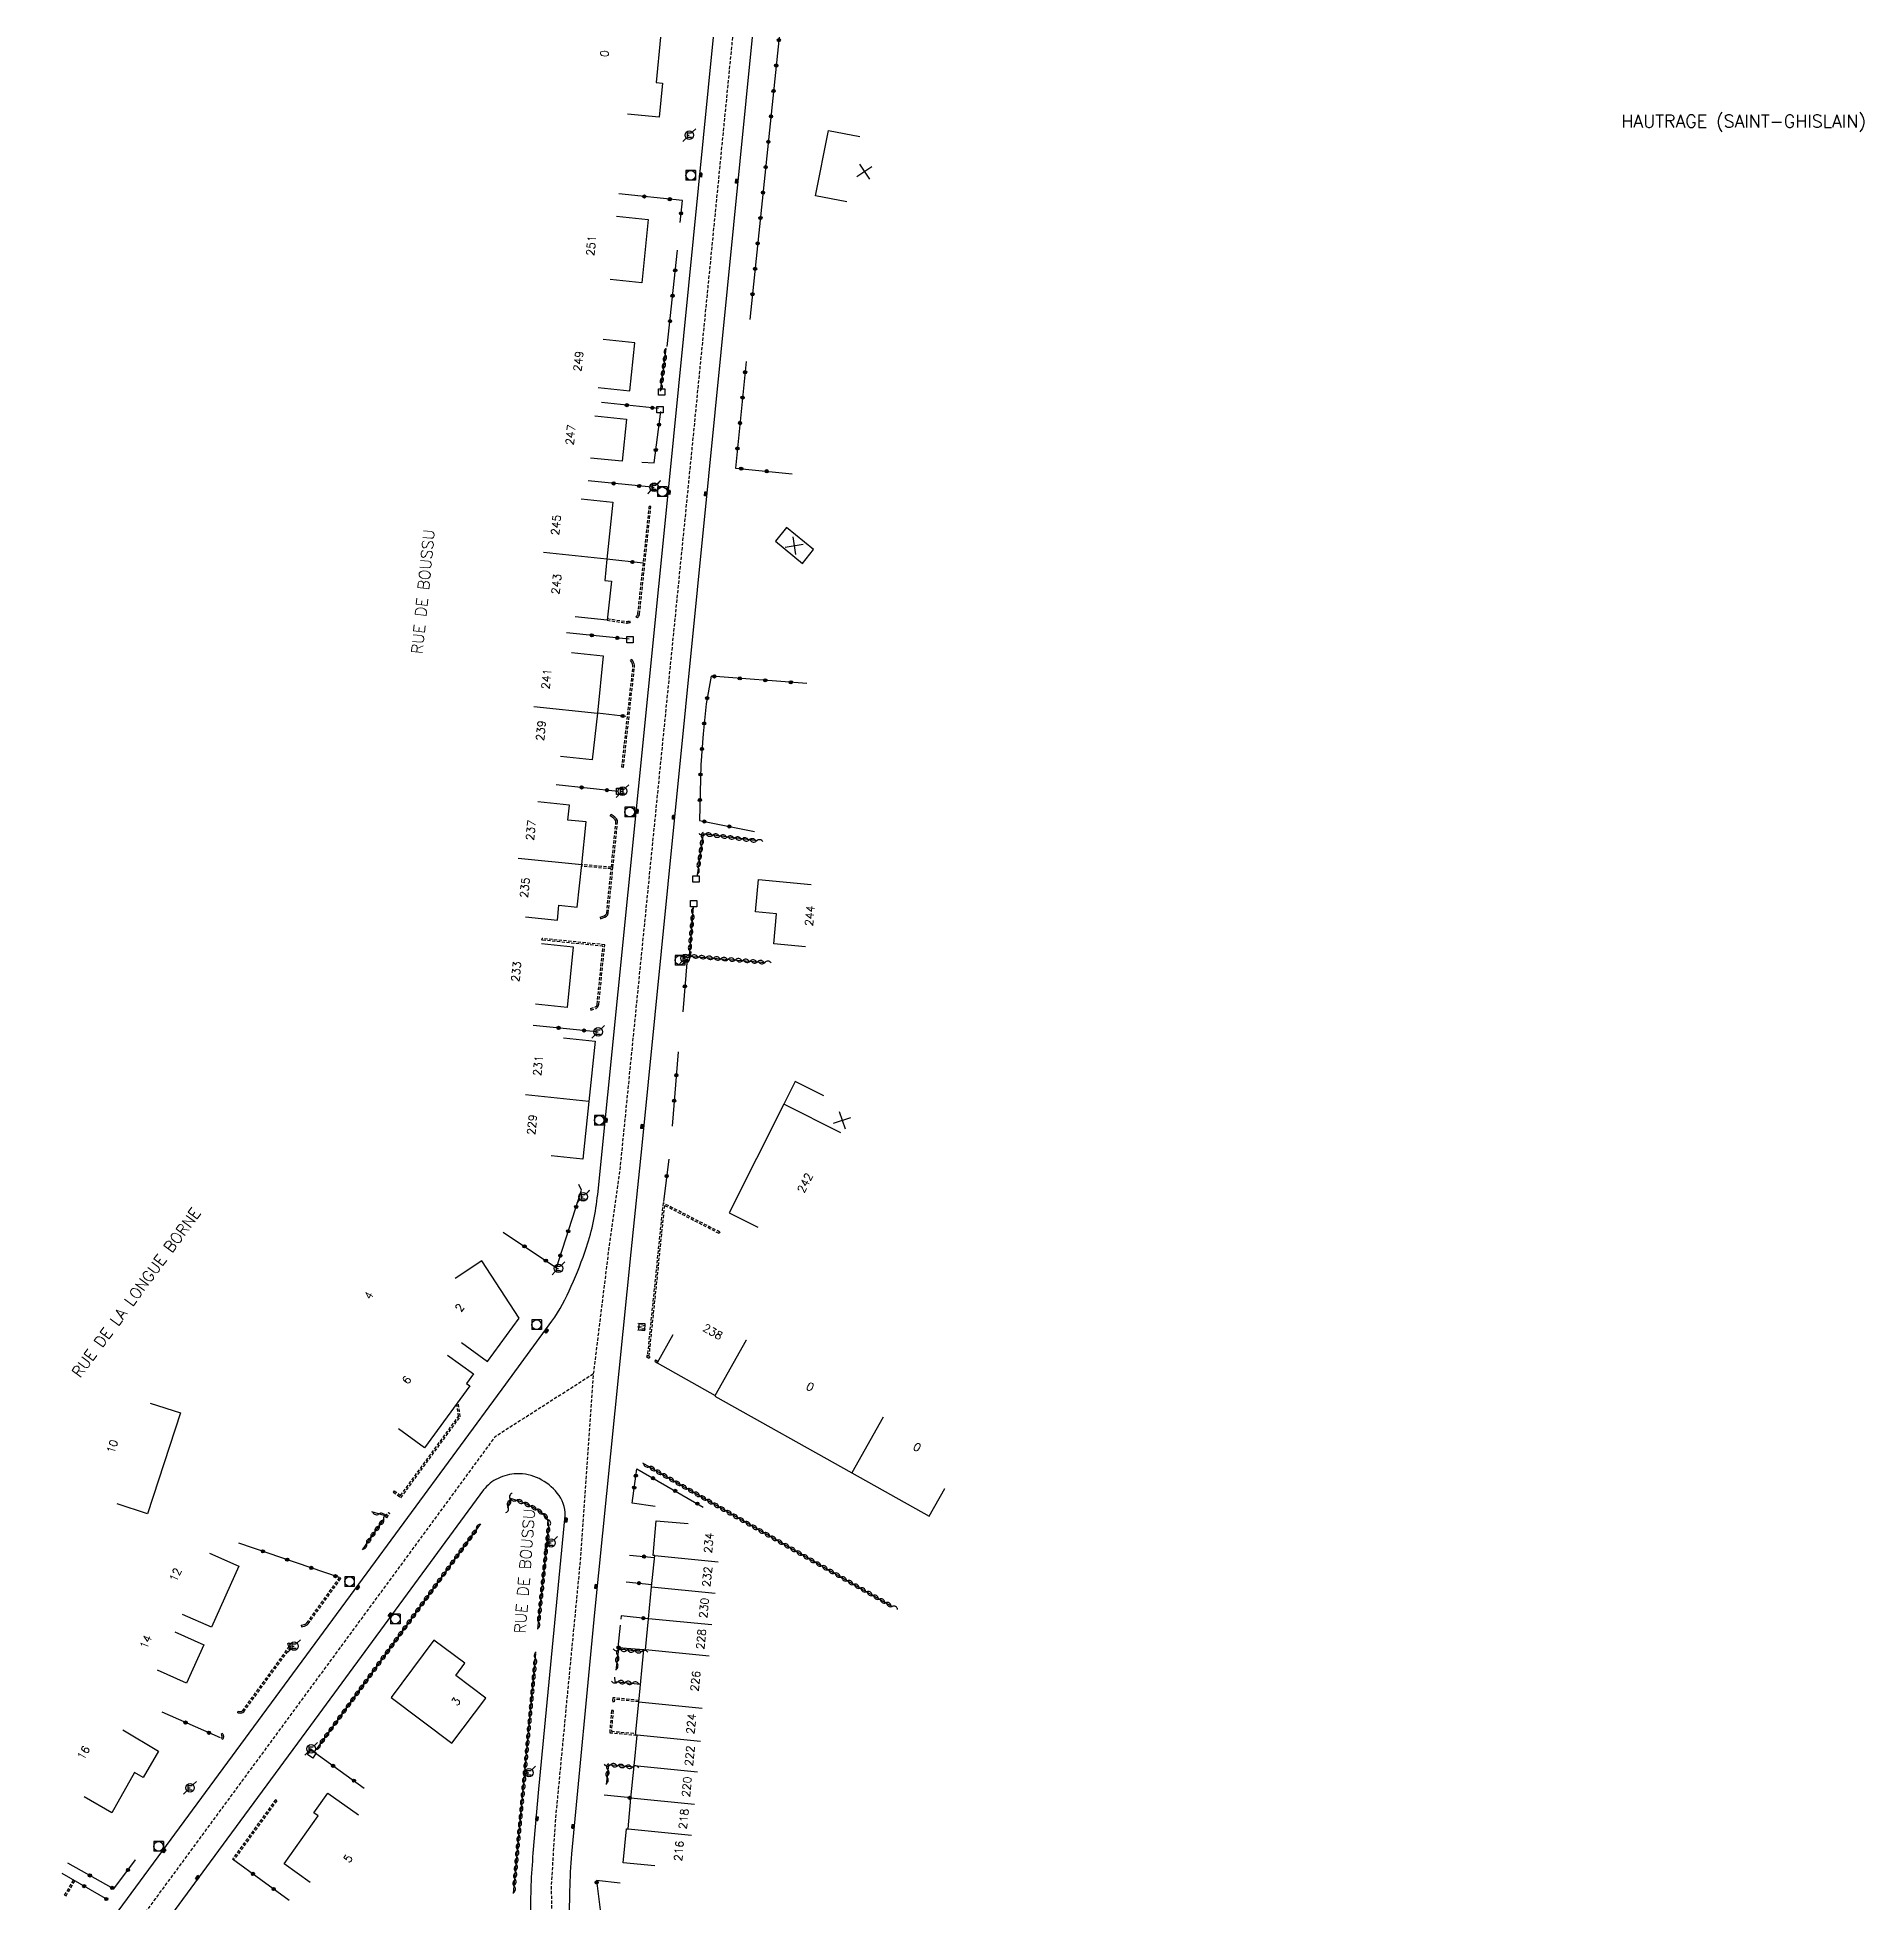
# Model space of a CAD drawing. Header units: millimetres. Extents: x 107015 to 108000, y 128000 to 129000.
# Drawn here: x 107696.4 to 107982.4, y 128707.8 to 129000 of the extents above; entities that cross this region are included whole.
import ezdxf
from ezdxf.enums import TextEntityAlignment as Align

# ---------------------------------------------------------------- set-up
doc = ezdxf.new("R2010")
doc.units = ezdxf.units.MM
doc.linetypes.add('DASHED', pattern=[0.75, 0.5, -0.25])
doc.layers.get('0').update_dxf_attribs({"linetype": 'CONTINUOUS'})
for name, color, linetype in [('W0001', 6, 'DASHED'), ('W0008', 7, 'CONTINUOUS'), ('W0100', 7, 'CONTINUOUS'), ('W0112', 1, 'DASHED'), ('W0310', 3, 'CONTINUOUS'), ('W0322', 7, 'CONTINUOUS'), ('W0400', 7, 'CONTINUOUS'), ('W0420', 7, 'CONTINUOUS'), ('W0471', 7, 'CONTINUOUS'), ('W0980', 7, 'CONTINUOUS'), ('W0984', 7, 'CONTINUOUS'), ('W0989', 7, 'CONTINUOUS'), ('W0991', 7, 'CONTINUOUS'), ('W1102', 7, 'CONTINUOUS')]:
    doc.layers.add(name, color=color, linetype=linetype)
doc.styles.get("Standard").update_dxf_attribs({"font": 'romans.shx', "width": 0.85})

# ---------------------------------------------------------------- blocks, each defined once
blk = doc.blocks.new('t322o')
at = {"color": 0, "linetype": 'Continuous'}
for radius in [0.25, 0.15]:
    blk.add_circle((0, 0), radius, dxfattribs=at)
blk = doc.blocks.new('t310o')
at = {"color": 0, "linetype": 'Continuous'}
for centre, start, end in [((-0.5, 0.38), 216.8699, 323.1304), ((0.5, -0.37), 36.8699, 143.1303)]:
    blk.add_arc(centre, 0.625, start, end, dxfattribs=at)
blk = doc.blocks.new('t991o')
at = {"color": 0, "linetype": 'Continuous'}
for p, q in [((-1, 1), (1, -1)), ((-1, -1), (1, 1))]:
    blk.add_line(p, q, dxfattribs=at)
blk = doc.blocks.new('T400')
for p, q in [((-0.15, 0.3), (0.15, 0.3)), ((-0.15, -0.25), (-0.15, 0.3)), ((-0.15, 0.15), (0.15, 0.15)), ((-0.15, 0), (0.15, 0)), ((0.15, 0.3), (0.15, -0.25)), ((-0.15, -0.15), (0.15, -0.15)), ((-0.15, -0.25), (-0.15, -0.3)), ((-0.15, -0.3), (0.15, -0.3)), ((0.15, -0.3), (0.15, -0.25))]:
    blk.add_line(p, q)
blk = doc.blocks.new('T471')
for p, q in [((-0.333334, 0.333334), (-0.333334, -0.333334)), ((-0.333334, 0.333334), (0.333334, 0.333334)), ((-0.333334, 0), (0, 0)), ((0.500001, 0.500001), (1.000002, 1.000002)), ((-0.500001, -0.500001), (-1.000002, -1.000002)), ((-0.333334, -0.333334), (0.333334, -0.333334))]:
    blk.add_line(p, q)
blk.add_ellipse((0, 0), major_axis=(0.471405, 0.471405), ratio=1, start_param=5.4977871438, end_param=11.780972451)
blk = doc.blocks.new('t112o')
at = {"color": 0, "linetype": 'Continuous'}
for p, q in [((-0.5, 0.5), (0.5, 0.5)), ((-0.5, -0.5), (-0.5, 0.5)), ((0.5, 0.5), (0.5, -0.5)), ((0.5, -0.5), (-0.5, -0.5))]:
    blk.add_line(p, q, dxfattribs=at)
blk = doc.blocks.new('T420')
for p, q in [((0.75, 0.75), (-0.75, 0.75)), ((-0.75, 0.75), (-0.75, -0.75)), ((0.75, 0.75), (0.75, -0.75)), ((0.75, -0.75), (-0.75, -0.75))]:
    blk.add_line(p, q)
blk.add_ellipse((0, 0), major_axis=(-0.53, 0.53), ratio=1, start_param=3.926991, end_param=10.210176)

msp = doc.modelspace()

# ---------------------------------------------------------------- linework, layer by layer
at = {"layer": 'W0001', "flags": 128}
for points in [[(107805.25, 129000), (107798.38, 128930.43), (107787.6, 128822.59), (107785.85, 128810.1), (107783.45, 128790.63), (107781.35, 128760.88), (107779.28, 128739.45), (107777.48, 128720.54), (107776.86, 128710.53), (107776.98, 128701.4), (107778.11, 128691.66), (107780.94, 128682.69), (107784.25, 128675.93), (107787.4, 128670.85), (107813.19, 128630.47), (107845.48, 128580.01), (107873.76, 128535.75), (107876.32, 128531.72), (107878.62, 128533.81), (107881.38, 128536.81), (107891.15, 128556.29), (107891.15, 128556.29)], [(107783.45, 128790.63), (107768.01, 128780.77), (107756.5, 128765.09), (107743.6, 128747.53), (107714.87, 128708.5), (107701.16, 128689.73), (107685.3, 128665.13), (107673.89, 128646.18), (107663.37, 128630.29), (107658.76, 128623.95), (107649.19, 128610.98), (107643.42, 128603.3), (107629.99, 128586.26), (107625.89, 128581.15), (107617.75, 128570.97), (107608.15, 128558.95), (107592.8, 128542.7), (107575.55, 128564.6), (107567.75, 128573.9), (107560.1, 128581.55), (107548.58, 128592.69), (107548.58, 128592.69)]]:
    msp.add_lwpolyline(points, dxfattribs=at)
at = {"layer": 'W0008', "flags": 128}
for points in [[(107704.97, 128701), (107746.74, 128757.71), (107769.76, 128789.07), (107776.97, 128798.91, 0.0527), (107780, 128804.41, 0.0276), (107782.39, 128810.5, 0.0528), (107784.14, 128818.75), (107795.29, 128929.6), (107802.27, 129000, 0.0812)], [(107808.34, 129000), (107801.48, 128931.27), (107796.1, 128877.34), (107791.05, 128826.42), (107789.32, 128809.7), (107783.66, 128753.3), (107780.06, 128715.49, 0.0178), (107779.75, 128709.77, 0.0397), (107780.29, 128697.24, 0.0521), (107783.01, 128686.09, 0.0301), (107785.81, 128679.56, 0.0264), (107789.33, 128673.39), (107816.32, 128631.22), (107848.16, 128581.42), (107850.64, 128577.59), (107876.67, 128536.84), (107880.64, 128539.74), (107889.99, 128557.2), (107889.99, 128557.2)], [(107773.66, 128705.57, -0.0244), (107774.06, 128715.58), (107774.9, 128725.6), (107779.04, 128768.47, 0.1889), (107777.81, 128771.97, 0.1146), (107774.98, 128774.25, 0.1218), (107771.46, 128775.02, 0.1025), (107768.54, 128774.3, 0.1228), (107766.27, 128772.48), (107740.46, 128737.36), (107724.77, 128716), (107706.67, 128691.43, 0.0184)]]:
    msp.add_lwpolyline(points, format="xyb", dxfattribs=at)
at = {"layer": 'W0100', "flags": 128}
for points in [[(107793.99, 129000), (107793.3, 128992.92), (107794.29, 128992.82), (107793.78, 128987.47), (107788.8, 128987.95), (107788.8, 128987.95)], [(107823.19, 128974.22), (107818.28, 128975.19), (107820.29, 128985.41), (107825.2, 128984.44), (107825.2, 128984.44)], [(107787.09, 128971.98), (107792.06, 128971.49), (107791.07, 128961.57), (107786.1, 128962.06), (107786.1, 128962.06)], [(107784.2, 128945.14), (107789.17, 128944.62), (107789.96, 128952.13), (107784.99, 128952.66), (107784.99, 128952.66)], [(107783.69, 128940.7), (107788.66, 128940.2), (107788, 128933.59), (107783.03, 128934.09), (107783.03, 128934.09)], [(107781.55, 128927.72), (107786.52, 128927.21), (107785.59, 128918.27), (107785.25, 128914.94), (107786.28, 128914.82), (107785.6, 128908.7), (107780.63, 128909.25), (107780.63, 128909.25)], [(107813.74, 128923.21), (107812, 128921.06), (107816.21, 128917.61), (107817.95, 128919.77), (107813.74, 128923.21), (107813.74, 128923.21)], [(107780.05, 128903.64), (107785.02, 128903.12), (107784.09, 128894.13), (107783.3, 128886.86), (107778.33, 128887.38), (107778.33, 128887.38)], [(107772.85, 128862.26), (107777.83, 128861.74), (107778.07, 128864.08), (107780.95, 128863.78), (107781.64, 128870.42), (107782.34, 128877.1), (107779.48, 128877.4), (107779.72, 128879.75), (107774.75, 128880.27), (107774.75, 128880.27)], [(107816.69, 128857.54), (107811.71, 128858), (107812.15, 128862.73), (107808.87, 128863.04), (107809.34, 128868.07), (107817.59, 128867.3), (107817.59, 128867.3)], [(107775.35, 128858.06), (107780.32, 128857.55), (107779.36, 128848.06), (107774.38, 128848.57), (107774.38, 128848.57)], [(107778.76, 128843.28), (107783.73, 128842.77), (107782.77, 128833.34), (107781.84, 128824.3), (107776.87, 128824.81), (107776.87, 128824.81)], [(107819.55, 128834.22), (107815.08, 128836.46), (107813.29, 128832.89), (107804.75, 128815.89), (107809.22, 128813.65), (107809.22, 128813.65)], [(107762.83, 128795.57), (107766.86, 128792.6), (107771.85, 128799.38), (107765.99, 128808.35), (107761.8, 128805.61), (107761.8, 128805.61)], [(107790.58, 128798.57), (107790.52, 128797.56), (107791.53, 128797.47), (107791.59, 128798.48), (107790.58, 128798.57), (107790.58, 128798.57)], [(107795.93, 128796.76), (107793.48, 128792.41), (107802.53, 128787.29), (107802.48, 128787.16), (107823.96, 128775.18), (107836.04, 128768.37), (107838.5, 128772.73), (107838.5, 128772.73)], [(107760.64, 128793.61), (107764.68, 128790.66), (107763.59, 128789.18), (107764.09, 128788.81), (107756.99, 128779.09), (107752.95, 128782.04), (107752.95, 128782.04)], [(107714.02, 128786.1), (107718.78, 128784.55), (107713.62, 128768.76), (107708.87, 128770.31), (107708.87, 128770.31)], [(107793.11, 128713.63), (107788.13, 128714.08), (107788.64, 128719.43), (107788.89, 128719.4), (107789.34, 128724.23), (107789.84, 128729.27), (107790.32, 128734.08), (107790.07, 128734.1), (107790.58, 128739.25), (107791.39, 128747.48), (107791.64, 128747.46), (107792.09, 128752.32), (107792.57, 128757.31), (107793.07, 128762.19), (107792.82, 128762.21), (107793.31, 128767.67), (107798.29, 128767.23), (107798.29, 128767.23)], [(107723.34, 128762.57), (107727.91, 128760.54), (107723.66, 128750.97), (107719.09, 128753), (107719.09, 128753)], [(107717.89, 128750.26), (107722.46, 128748.23), (107719.76, 128742.21), (107715.19, 128744.24), (107715.19, 128744.24)], [(107766.6, 128739.89), (107761.91, 128743.4), (107763.35, 128745.33), (107758.5, 128748.95), (107751.77, 128739.95), (107761.31, 128732.81), (107766.6, 128739.89), (107766.6, 128739.89)], [(107709.74, 128734.89), (107715.36, 128731.58), (107712.93, 128727.44), (107711.61, 128728.21), (107708.02, 128721.89), (107703.71, 128724.42), (107703.71, 128724.42)], [(107739.09, 128711.01), (107735.02, 128713.92), (107740.38, 128721.42), (107739.69, 128721.91), (107741.89, 128724.99), (107746.65, 128721.59), (107746.65, 128721.59)]]:
    msp.add_lwpolyline(points, dxfattribs=at)
at = {"layer": 'W0112'}
for p, q in [((107790.45, 128909.71), (107792.23, 128926.52)), ((107790.7, 128909.69), (107792.48, 128926.49)), ((107785.6, 128908.7), (107788.64, 128908.26)), ((107785.63, 128908.95), (107788.67, 128908.51)), ((107788.67, 128908.51), (107788.74, 128908.51)), ((107788.74, 128908.51), (107788.83, 128908.52)), ((107788.83, 128908.52), (107788.92, 128908.53)), ((107788.92, 128908.53), (107789.02, 128908.56)), ((107789.02, 128908.56), (107789.13, 128908.6)), ((107790.17, 128909.2), (107790.26, 128909.32)), ((107790.26, 128909.32), (107790.33, 128909.42)), ((107790.33, 128909.42), (107790.39, 128909.53)), ((107790.37, 128909.05), (107790.46, 128909.17)), ((107790.39, 128909.53), (107790.43, 128909.62)), ((107790.43, 128909.62), (107790.45, 128909.71)), ((107790.46, 128909.17), (107790.55, 128909.29)), ((107790.55, 128909.29), (107790.62, 128909.42)), ((107790.62, 128909.42), (107790.67, 128909.55)), ((107790.67, 128909.55), (107790.7, 128909.69)), ((107788.64, 128908.26), (107788.75, 128908.26)), ((107788.75, 128908.26), (107788.86, 128908.27)), ((107788.86, 128908.27), (107788.98, 128908.29)), ((107788.98, 128908.29), (107789.09, 128908.32)), ((107789.09, 128908.32), (107789.21, 128908.36)), ((107787.93, 128885.69), (107789.67, 128901.44)), ((107788.18, 128885.66), (107789.91, 128901.42)), ((107789.42, 128902.2), (107789.29, 128902.41)), ((107789.54, 128901.99), (107789.42, 128902.2)), ((107789.64, 128902.32), (107789.5, 128902.54)), ((107789.62, 128901.8), (107789.54, 128901.99)), ((107789.66, 128901.62), (107789.62, 128901.8)), ((107789.76, 128902.1), (107789.64, 128902.32)), ((107789.67, 128901.44), (107789.66, 128901.62)), ((107789.85, 128901.88), (107789.76, 128902.1)), ((107789.91, 128901.65), (107789.85, 128901.88)), ((107789.91, 128901.42), (107789.91, 128901.65)), ((107786.42, 128877.85), (107786.11, 128878.05)), ((107786.56, 128878.05), (107786.25, 128878.26)), ((107786.28, 128870), (107787, 128877.07)), ((107786.68, 128877.65), (107786.42, 128877.85)), ((107786.53, 128869.98), (107787.25, 128877.05)), ((107786.85, 128877.83), (107786.56, 128878.05)), ((107786.88, 128877.45), (107786.68, 128877.65)), ((107787.07, 128877.6), (107786.85, 128877.83)), ((107786.98, 128877.26), (107786.88, 128877.45)), ((107787, 128877.07), (107786.98, 128877.26)), ((107787.22, 128877.34), (107787.07, 128877.6)), ((107787.25, 128877.05), (107787.22, 128877.34)), ((107786.25, 128869.75), (107781.62, 128870.17)), ((107786.28, 128870), (107781.64, 128870.42)), ((107785.55, 128862.84), (107786.25, 128869.75)), ((107785.8, 128862.82), (107786.53, 128869.98)), ((107784.52, 128862.19), (107784.85, 128862.3)), ((107784.59, 128861.95), (107784.94, 128862.07)), ((107784.85, 128862.3), (107785.15, 128862.42)), ((107784.94, 128862.07), (107785.26, 128862.2)), ((107785.15, 128862.42), (107785.37, 128862.55)), ((107785.26, 128862.2), (107785.52, 128862.35)), ((107785.37, 128862.55), (107785.5, 128862.69)), ((107785.5, 128862.69), (107785.55, 128862.84)), ((107785.52, 128862.35), (107785.71, 128862.56)), ((107785.71, 128862.56), (107785.8, 128862.82)), ((107785.25, 128857.87), (107775.43, 128858.85)), ((107784.97, 128857.65), (107775.4, 128858.6)), ((107784.06, 128848.57), (107784.97, 128857.65)), ((107784.31, 128848.55), (107785.25, 128857.87)), ((107782.99, 128847.87), (107783.79, 128848.15)), ((107783.07, 128847.64), (107783.88, 128847.91)), ((107783.79, 128848.15), (107783.86, 128848.19)), ((107783.86, 128848.19), (107783.93, 128848.26)), ((107783.88, 128847.91), (107784.01, 128847.99)), ((107783.93, 128848.26), (107784, 128848.35)), ((107784, 128848.35), (107784.04, 128848.46)), ((107784.01, 128847.99), (107784.13, 128848.1)), ((107784.04, 128848.46), (107784.06, 128848.57)), ((107784.13, 128848.1), (107784.22, 128848.24)), ((107784.22, 128848.24), (107784.28, 128848.39)), ((107784.28, 128848.39), (107784.31, 128848.55)), ((107794.38, 128817.44), (107791.93, 128793.65)), ((107794.59, 128817.05), (107792.17, 128793.58)), ((107803.28, 128812.87), (107794.38, 128817.44)), ((107803.16, 128812.65), (107794.59, 128817.05)), ((107791.93, 128793.65), (107791.78, 128793.36)), ((107791.78, 128793.36), (107792.16, 128793.13)), ((107792.17, 128793.58), (107792.11, 128793.45)), ((107792.11, 128793.45), (107792.29, 128793.35)), ((107793.08, 128792.65), (107793.48, 128792.41)), ((107793.21, 128792.86), (107793.6, 128792.62)), ((107762.34, 128784.01), (107762.07, 128786.05)), ((107762.6, 128783.95), (107762.29, 128786.35)), ((107753.27, 128771.62), (107762.34, 128784.01)), ((107753.33, 128771.27), (107762.6, 128783.95)), ((107752.12, 128772.15), (107753.33, 128771.27)), ((107752.27, 128772.36), (107753.27, 128771.62)), ((107750.88, 128768.26), (107751.37, 128768.95)), ((107751.09, 128768.12), (107751.57, 128768.8)), ((107738.59, 128751.65), (107743.73, 128758.77)), ((107738.79, 128751.5), (107743.93, 128758.62)), ((107737.69, 128751.3), (107737.94, 128751.34)), ((107737.74, 128751.05), (107737.98, 128751.1)), ((107737.94, 128751.34), (107738.16, 128751.39)), ((107737.98, 128751.1), (107738.22, 128751.15)), ((107738.16, 128751.39), (107738.34, 128751.46)), ((107738.22, 128751.15), (107738.44, 128751.23)), ((107738.34, 128751.46), (107738.49, 128751.54)), ((107738.44, 128751.23), (107738.64, 128751.34)), ((107738.49, 128751.54), (107738.59, 128751.65)), ((107738.64, 128751.34), (107738.79, 128751.5)), ((107728.5, 128737.87), (107735.72, 128747.79)), ((107735.67, 128748.25), (107735.6, 128748.44)), ((107735.73, 128748.08), (107735.67, 128748.25)), ((107735.72, 128747.79), (107735.75, 128747.85)), ((107735.76, 128747.95), (107735.73, 128748.08)), ((107735.75, 128747.85), (107735.76, 128747.95)), ((107735.91, 128748.34), (107735.83, 128748.54)), ((107735.97, 128748.15), (107735.91, 128748.34)), ((107735.92, 128747.64), (107735.99, 128747.79)), ((107736.01, 128747.97), (107735.97, 128748.15)), ((107735.99, 128747.79), (107736.01, 128747.97)), ((107728.7, 128737.73), (107735.92, 128747.64)), ((107786.53, 128739.94), (107786.46, 128739.32)), ((107790.6, 128739.53), (107786.53, 128739.94)), ((107786.75, 128739.67), (107786.71, 128739.29)), ((107790.58, 128739.29), (107786.75, 128739.67)), ((107727.79, 128737.58), (107728.01, 128737.56)), ((107727.83, 128737.83), (107728.04, 128737.8)), ((107728.01, 128737.56), (107728.22, 128737.54)), ((107728.04, 128737.8), (107728.22, 128737.79)), ((107728.22, 128737.79), (107728.36, 128737.8)), ((107728.22, 128737.54), (107728.41, 128737.56)), ((107728.36, 128737.8), (107728.45, 128737.83)), ((107728.41, 128737.56), (107728.57, 128737.61)), ((107728.45, 128737.83), (107728.5, 128737.87)), ((107728.57, 128737.61), (107728.7, 128737.73)), ((107786.3, 128737.94), (107786.02, 128734.46)), ((107786.55, 128737.92), (107786.29, 128734.68)), ((107725.22, 128734.12), (107725.17, 128734.19)), ((107725.21, 128733.53), (107725.25, 128733.62)), ((107725.25, 128734.04), (107725.22, 128734.12)), ((107725.28, 128733.98), (107725.25, 128734.04)), ((107725.25, 128733.62), (107725.28, 128733.71)), ((107725.3, 128733.93), (107725.28, 128733.98)), ((107725.28, 128733.71), (107725.3, 128733.78)), ((107725.31, 128733.89), (107725.3, 128733.93)), ((107725.3, 128733.78), (107725.31, 128733.84)), ((107725.31, 128733.84), (107725.31, 128733.89)), ((107725.43, 128734.24), (107725.39, 128734.32)), ((107725.48, 128734.16), (107725.43, 128734.24)), ((107725.45, 128733.44), (107725.48, 128733.54)), ((107725.51, 128734.07), (107725.48, 128734.16)), ((107725.48, 128733.54), (107725.51, 128733.63)), ((107725.54, 128733.99), (107725.51, 128734.07)), ((107725.51, 128733.63), (107725.54, 128733.72)), ((107725.56, 128733.91), (107725.54, 128733.99)), ((107725.54, 128733.72), (107725.56, 128733.82)), ((107725.56, 128733.82), (107725.56, 128733.91)), ((107786.02, 128734.46), (107790.07, 128734.1)), ((107786.29, 128734.68), (107790.09, 128734.35)), ((107733.68, 128723.96), (107727.01, 128714.77)), ((107733.88, 128723.81), (107727.21, 128714.62)), ((107700.65, 128709.01), (107702.02, 128711.35)), ((107700.86, 128708.89), (107702.24, 128711.23))]:
    msp.add_line(p, q, dxfattribs=at)
for points in [[(107792.48, 128926.49), (107792.23, 128926.52)], [(107789.13, 128908.6), (107789.21, 128908.36)], [(107790.37, 128909.05), (107790.17, 128909.2)], [(107789.5, 128902.54), (107789.29, 128902.41)], [(107788.18, 128885.66), (107787.93, 128885.69)], [(107786.11, 128878.05), (107786.25, 128878.26)], [(107784.52, 128862.19), (107784.59, 128861.95)], [(107775.4, 128858.6), (107775.43, 128858.85)], [(107782.99, 128847.87), (107783.07, 128847.64)], [(107803.28, 128812.87), (107803.16, 128812.65)], [(107792.29, 128793.35), (107792.16, 128793.13)], [(107793.21, 128792.86), (107793.08, 128792.65)], [(107752.27, 128772.36), (107752.12, 128772.15)], [(107751.09, 128768.12), (107750.88, 128768.26)], [(107751.37, 128768.95), (107751.57, 128768.8)], [(107743.93, 128758.62), (107743.73, 128758.77)], [(107737.69, 128751.3), (107737.74, 128751.05)], [(107735.6, 128748.44), (107735.83, 128748.54)], [(107786.71, 128739.29), (107786.46, 128739.32)], [(107727.79, 128737.58), (107727.83, 128737.83)], [(107786.55, 128737.92), (107786.3, 128737.94)], [(107725.39, 128734.32), (107725.17, 128734.19)], [(107725.21, 128733.53), (107725.45, 128733.44)], [(107733.88, 128723.81), (107733.68, 128723.96)], [(107727.01, 128714.77), (107727.21, 128714.62)], [(107702.02, 128711.35), (107702.24, 128711.23)], [(107700.65, 128709.01), (107700.86, 128708.89)]]:
    msp.add_lwpolyline(points, dxfattribs=at)
at = {"layer": 'W0310', "flags": 128}
for points in [[(107793.96, 128944.56), (107794.88, 128951.21), (107794.88, 128951.21)], [(107809.16, 128874.13), (107800.65, 128875.25), (107799.71, 128868.77), (107799.71, 128868.77)], [(107799.12, 128863.82), (107798.47, 128856.1), (107810.43, 128855.09), (107810.43, 128855.09)], [(107830.33, 128754.2), (107791.2, 128776.69), (107791.2, 128776.69)], [(107750.7, 128768.49), (107748.77, 128769.04), (107748.77, 128769.04)], [(107765.79, 128767.18), (107739.99, 128731.76), (107739.99, 128731.76)], [(107747.28, 128763.12), (107750.68, 128767.94), (107750.68, 128767.94)], [(107770.95, 128709.26), (107774.47, 128746.88), (107774.47, 128746.88)], [(107791.36, 128747.12), (107787.39, 128747.52), (107786.99, 128744.25), (107786.99, 128744.25)], [(107786.8, 128743.15), (107786.81, 128742.49), (107790.86, 128742.08), (107790.86, 128742.08)], [(107789.82, 128729.06), (107785.82, 128729.45), (107785.47, 128726.35), (107785.47, 128726.35)]]:
    msp.add_lwpolyline(points, dxfattribs=at)
msp.add_lwpolyline([(107774.77, 128750.66), (107776.47, 128766.88, 0.2162), (107775.89, 128768.38, 0.0729), (107774.42, 128769.52, 0.0629), (107770.48, 128771.15), (107769.99, 128769.65), (107769.99, 128769.65)], format="xyb", dxfattribs=at)
at = {"layer": 'W0322', "flags": 128}
for points in [[(107812.57, 129000), (107807.98, 128955.78), (107807.98, 128955.78)], [(107797.05, 128971), (107797.42, 128974.42), (107787.47, 128975.51), (107787.47, 128975.51)], [(107795.04, 128951.56), (107796.62, 128966.64), (107796.62, 128966.64)], [(107807.4, 128949.24), (107805.72, 128932.53), (107814.59, 128931.64), (107814.59, 128931.64)], [(107793.68, 128941.86), (107784.73, 128942.81), (107784.73, 128942.81)], [(107791.04, 128933.46), (107792.98, 128933.33), (107794.01, 128941.41), (107794.01, 128941.41)], [(107792.62, 128929.53), (107782.67, 128930.53), (107782.67, 128930.53)], [(107791.24, 128917.65), (107785.59, 128918.27), (107785.59, 128918.27)], [(107789.05, 128905.75), (107779.25, 128906.74), (107779.25, 128906.74)], [(107816.88, 128898.79), (107801.93, 128899.94), (107801.13, 128895.63), (107800.65, 128890.92), (107800.28, 128886.03), (107800.07, 128877.33), (107808.69, 128875.61), (107808.69, 128875.61)], [(107788.53, 128893.64), (107784.09, 128894.13), (107784.09, 128894.13)], [(107787.35, 128881.9), (107777.66, 128882.94), (107777.66, 128882.94)], [(107798.14, 128855.67), (107797.49, 128847.36), (107797.49, 128847.36)], [(107783.98, 128844.24), (107774.03, 128845.25), (107774.03, 128845.25)], [(107796.76, 128841.1), (107795.79, 128829.47), (107795.79, 128829.47)], [(107795.28, 128824.27), (107794.45, 128817.68), (107794.45, 128817.68)], [(107769.36, 128812.85), (107777.67, 128807.29), (107781.62, 128819.42), (107781.21, 128820.32), (107781.21, 128820.32)], [(107793.17, 128769.88), (107789.53, 128770.43), (107790.28, 128775.78), (107800.68, 128769.8), (107800.68, 128769.8)], [(107743.71, 128758.76), (107727.93, 128764.16), (107727.93, 128764.16)], [(107789.1, 128762.28), (107793.04, 128761.88), (107793.04, 128761.88)], [(107788.62, 128758.09), (107792.61, 128757.68), (107792.61, 128757.68)], [(107787.68, 128751.3), (107787.31, 128747.82), (107791.39, 128747.48), (107791.39, 128747.48)], [(107792.09, 128752.32), (107787.83, 128752.76), (107787.75, 128752.24), (107787.75, 128752.24)], [(107725.08, 128733.64), (107715.92, 128737.66), (107715.92, 128737.66)], [(107739.45, 128731.6), (107747.58, 128725.79), (107747.58, 128725.79)], [(107789.35, 128724.24), (107785.16, 128724.66), (107785.16, 128724.66)], [(107701.11, 128714.07), (107708.37, 128709.99), (107711.76, 128714.56), (107711.76, 128714.56)], [(107726.93, 128714.72), (107735.8, 128708.21), (107735.8, 128708.21)], [(107707.4, 128708.29), (107700.25, 128712.43), (107700.25, 128712.43)], [(107787.64, 128710.91), (107783.95, 128711.3), (107785.5, 128698.8), (107800.38, 128702.8), (107800.38, 128702.8)]]:
    msp.add_lwpolyline(points, dxfattribs=at)
at = {"layer": 'W1102', "flags": 128}
for points in [[(107785.59, 128918.27), (107775.64, 128919.3), (107775.64, 128919.3)], [(107774.14, 128895.17), (107784.09, 128894.13), (107784.09, 128894.13)], [(107771.7, 128871.45), (107781.64, 128870.42), (107781.64, 128870.42)], [(107782.77, 128833.34), (107772.82, 128834.36), (107772.82, 128834.36)], [(107822.22, 128828.4), (107813.29, 128832.89), (107813.29, 128832.89)], [(107802.53, 128787.29), (107807.44, 128796.01), (107807.44, 128796.01)], [(107828.87, 128783.89), (107823.96, 128775.18), (107823.96, 128775.18)], [(107793.07, 128762.19), (107803.02, 128761.2), (107803.02, 128761.2)], [(107792.57, 128757.31), (107802.52, 128756.32), (107802.52, 128756.32)], [(107802.04, 128751.33), (107792.09, 128752.32), (107792.09, 128752.32)], [(107801.59, 128746.47), (107791.64, 128747.46), (107791.64, 128747.46)], [(107800.53, 128738.26), (107790.58, 128739.25), (107790.58, 128739.25)], [(107800.27, 128733.09), (107790.32, 128734.08), (107790.32, 128734.08)], [(107799.79, 128728.28), (107789.84, 128729.27), (107789.84, 128729.27)], [(107789.35, 128724.24), (107799.3, 128723.26), (107799.3, 128723.26)], [(107788.89, 128719.4), (107798.84, 128718.41), (107798.84, 128718.41)]]:
    msp.add_lwpolyline(points, dxfattribs=at)

# ---------------------------------------------------------------- block references
at = {"layer": 'W0112'}
for p in [(107794.17, 128944.45), (107793.9, 128941.7), (107789.19, 128905.64), (107787.6, 128881.9), (107799.54, 128868.15), (107799.17, 128864.32)]:
    msp.add_blockref('t112o', p, dxfattribs=at)
at = {"layer": 'W0112', "rotation": 55.52509999999999}
msp.add_blockref('t112o', (107739.37, 128731.19), dxfattribs=at)
at = {"layer": 'W0310'}
for p, rotation in [((107794.59, 128949.13), 82.12703338051148), ((107794.75, 128950.28), 82.12703338051148), ((107794.11, 128945.7), 82.12703338051148), ((107794.27, 128946.85), 82.12703338051148), ((107794.43, 128947.99), 82.12703338051148), ((107800.37, 128873.34), 261.7906538416238), ((107801.02, 128875.2), 172.4727485694356), ((107800.53, 128874.48), 261.7906538416238), ((107802.16, 128875.05), 172.4727485694356), ((107803.31, 128874.9), 172.4727485694356), ((107804.45, 128874.75), 172.4727485694356), ((107805.6, 128874.6), 172.4727485694356), ((107806.74, 128874.45), 172.4727485694356), ((107807.89, 128874.3), 172.4727485694356), ((107809.03, 128874.14), 172.4727485694356), ((107799.87, 128869.91), 261.7906538416238), ((107800.04, 128871.05), 261.7906538416238), ((107800.2, 128872.19), 261.7906538416238), ((107798.93, 128861.52), 265.1798290725285), ((107799.03, 128862.67), 265.1798290725285), ((107798.64, 128858.06), 265.1798290725285), ((107798.73, 128859.21), 265.1798290725285), ((107798.83, 128860.36), 265.1798290725285), ((107798.81, 128856.07), 355.1795377319765), ((107798.54, 128856.91), 265.1798290725285), ((107799.96, 128855.98), 355.1795377319765), ((107801.11, 128855.88), 355.1795377319765), ((107802.26, 128855.78), 355.1795377319765), ((107803.42, 128855.68), 355.1795377319765), ((107804.57, 128855.59), 355.1795377319765), ((107805.72, 128855.49), 355.1795377319765), ((107806.87, 128855.39), 355.1795377319765), ((107808.02, 128855.3), 355.1795377319765), ((107809.17, 128855.2), 355.1795377319765), ((107810.32, 128855.1), 355.1795377319765), ((107792.2, 128776.11), 150.1162773834207), ((107793.2, 128775.54), 150.1162773834207), ((107794.2, 128774.96), 150.1162773834207), ((107795.2, 128774.39), 150.1162773834207), ((107796.2, 128773.81), 150.1162773834207), ((107770.43, 128771.01), 251.9060592850131), ((107771.44, 128770.86), 161.430897033231), ((107797.2, 128773.24), 150.1162773834207), ((107798.21, 128772.66), 150.1162773834207), ((107799.21, 128772.09), 150.1162773834207), ((107800.21, 128771.51), 150.1162773834207), ((107801.21, 128770.94), 150.1162773834207), ((107749.88, 128768.72), 164.0742789011064), ((107750.61, 128767.84), 54.79286807344789), ((107770.07, 128769.91), 251.9060592850131), ((107772.53, 128770.45), 157.5432182793918), ((107773.58, 128769.97), 153.6555395255526), ((107774.59, 128769.42), 148.6377378879965), ((107775.52, 128768.74), 138.323608804891), ((107776.27, 128767.87), 116.828145845473), ((107802.21, 128770.36), 150.1162773834207), ((107803.21, 128769.78), 150.1162773834207), ((107804.21, 128769.21), 150.1162773834207), ((107805.22, 128768.63), 150.1162773834207), ((107806.22, 128768.06), 150.1162773834207), ((107748.61, 128765.01), 54.79286807344789), ((107749.28, 128765.96), 54.79286807344789), ((107749.94, 128766.9), 54.79286807344789), ((107763.79, 128764.44), 233.9218809871776), ((107764.47, 128765.37), 233.9218809871776), ((107765.15, 128766.3), 233.9218809871776), ((107776.22, 128764.45), 83.99174797136381), ((107776.34, 128765.6), 83.99174797136381), ((107776.46, 128766.75), 83.99174797136381), ((107807.22, 128767.48), 150.1162773834207), ((107808.22, 128766.91), 150.1162773834207), ((107809.22, 128766.33), 150.1162773834207), ((107810.22, 128765.76), 150.1162773834207), ((107811.22, 128765.18), 150.1162773834207), ((107812.23, 128764.6), 150.1162773834207), ((107747.94, 128764.07), 54.79286807344789), ((107761.75, 128761.63), 233.9218809871776), ((107762.43, 128762.57), 233.9218809871776), ((107763.11, 128763.5), 233.9218809871776), ((107775.98, 128762.15), 83.99174797136381), ((107776.1, 128763.3), 83.99174797136381), ((107813.23, 128764.03), 150.1162773834207), ((107814.23, 128763.45), 150.1162773834207), ((107815.23, 128762.88), 150.1162773834207), ((107816.23, 128762.3), 150.1162773834207), ((107817.23, 128761.73), 150.1162773834207), ((107759.71, 128758.83), 233.9218809871776), ((107760.39, 128759.77), 233.9218809871776), ((107761.07, 128760.7), 233.9218809871776), ((107775.61, 128758.7), 83.99174797136381), ((107775.73, 128759.85), 83.99174797136381), ((107775.85, 128761), 83.99174797136381), ((107818.23, 128761.15), 150.1162773834207), ((107819.24, 128760.58), 150.1162773834207), ((107820.24, 128760), 150.1162773834207), ((107821.24, 128759.43), 150.1162773834207), ((107822.24, 128758.85), 150.1162773834207), ((107757.67, 128756.03), 233.9218809871776), ((107758.35, 128756.97), 233.9218809871776), ((107759.03, 128757.9), 233.9218809871776), ((107775.37, 128756.41), 83.99174797136381), ((107775.49, 128757.56), 83.99174797136381), ((107823.24, 128758.27), 150.1162773834207), ((107824.24, 128757.7), 150.1162773834207), ((107825.24, 128757.12), 150.1162773834207), ((107826.25, 128756.55), 150.1162773834207), ((107827.25, 128755.97), 150.1162773834207), ((107755.63, 128753.23), 233.9218809871776), ((107756.31, 128754.17), 233.9218809871776), ((107756.99, 128755.1), 233.9218809871776), ((107775.01, 128752.96), 83.99174797136381), ((107775.13, 128754.11), 83.99174797136381), ((107775.25, 128755.26), 83.99174797136381), ((107828.25, 128755.4), 150.1162773834207), ((107829.25, 128754.82), 150.1162773834207), ((107830.25, 128754.25), 150.1162773834207), ((107753.59, 128750.43), 233.9218809871776), ((107754.27, 128751.37), 233.9218809871776), ((107754.95, 128752.3), 233.9218809871776), ((107774.89, 128751.81), 83.99174797136381), ((107751.55, 128747.63), 233.9218809871776), ((107752.23, 128748.57), 233.9218809871776), ((107752.91, 128749.5), 233.9218809871776), ((107787.56, 128747.5), 174.319596118505), ((107748.83, 128743.9), 233.9218809871776), ((107749.51, 128744.83), 233.9218809871776), ((107750.19, 128745.77), 233.9218809871776), ((107750.87, 128746.7), 233.9218809871776), ((107774.29, 128744.91), 84.6495960614878), ((107774.4, 128746.06), 84.6495960614878), ((107787.13, 128745.39), 262.9968251453123), ((107787.27, 128746.54), 262.9968251453123), ((107788.71, 128747.39), 174.319596118505), ((107789.86, 128747.27), 174.319596118505), ((107791.01, 128747.16), 174.319596118505), ((107746.79, 128741.1), 233.9218809871776), ((107747.47, 128742.03), 233.9218809871776), ((107748.15, 128742.97), 233.9218809871776), ((107773.97, 128741.46), 84.6495960614878), ((107774.07, 128742.61), 84.6495960614878), ((107774.18, 128743.76), 84.6495960614878), ((107787.3, 128742.44), 354.3186910143613), ((107788.45, 128742.32), 354.3186910143613), ((107789.59, 128742.21), 354.3186910143613), ((107744.75, 128738.3), 233.9218809871776), ((107745.43, 128739.23), 233.9218809871776), ((107746.11, 128740.16), 233.9218809871776), ((107773.64, 128738.01), 84.6495960614878), ((107773.75, 128739.16), 84.6495960614878), ((107773.86, 128740.31), 84.6495960614878), ((107742.71, 128735.5), 233.9218809871776), ((107743.39, 128736.43), 233.9218809871776), ((107744.07, 128737.36), 233.9218809871776), ((107773.43, 128735.71), 84.6495960614878), ((107773.54, 128736.86), 84.6495960614878), ((107740.67, 128732.7), 233.9218809871776), ((107741.35, 128733.63), 233.9218809871776), ((107742.03, 128734.56), 233.9218809871776), ((107773.1, 128732.26), 84.6495960614878), ((107773.21, 128733.41), 84.6495960614878), ((107773.32, 128734.56), 84.6495960614878), ((107772.89, 128729.96), 84.6495960614878), ((107773, 128731.11), 84.6495960614878), ((107772.57, 128726.51), 84.6495960614878), ((107772.67, 128727.66), 84.6495960614878), ((107772.78, 128728.81), 84.6495960614878), ((107786.15, 128729.42), 174.3423813784739), ((107785.6, 128727.49), 263.5914106377787), ((107785.73, 128728.64), 263.5914106377787), ((107787.3, 128729.31), 174.3423813784739), ((107788.45, 128729.19), 174.3423813784739), ((107789.6, 128729.08), 174.3423813784739), ((107772.35, 128724.21), 84.6495960614878), ((107772.46, 128725.36), 84.6495960614878), ((107772.03, 128720.76), 84.6495960614878), ((107772.14, 128721.91), 84.6495960614878), ((107772.24, 128723.06), 84.6495960614878), ((107771.81, 128718.46), 84.6495960614878), ((107771.92, 128719.61), 84.6495960614878), ((107771.49, 128715.01), 84.6495960614878), ((107771.6, 128716.16), 84.6495960614878), ((107771.7, 128717.31), 84.6495960614878), ((107771.27, 128712.71), 84.6495960614878), ((107771.38, 128713.86), 84.6495960614878), ((107771.06, 128710.41), 84.6495960614878), ((107771.17, 128711.56), 84.6495960614878)]:
    msp.add_blockref('t310o', p, dxfattribs=dict(at, rotation=rotation))
at = {"layer": 'W0322'}
for p, rotation in [((107812.52, 128999.55), 264.0724742314259), ((107812.11, 128995.57), 264.0724742314259), ((107811.69, 128991.59), 264.0724742314259), ((107811.28, 128987.61), 264.0724742314259), ((107810.87, 128983.63), 264.0724742314259), ((107810.45, 128979.66), 264.0724742314259), ((107810.04, 128975.68), 264.0724742314259), ((107791.45, 128975.07), 173.7807228703373), ((107795.43, 128974.64), 173.7807228703373), ((107797.2, 128972.44), 83.78078090429636), ((107809.63, 128971.7), 264.0724742314259), ((107809.21, 128967.72), 264.0724742314259), ((107808.8, 128963.74), 264.0724742314259), ((107796.29, 128963.5), 84.01019863266409), ((107795.87, 128959.52), 84.01019863266409), ((107808.39, 128959.76), 264.0724742314259), ((107795.46, 128955.54), 84.01019863266409), ((107807.23, 128947.54), 264.2383358831495), ((107806.83, 128943.56), 264.2383358831495), ((107788.71, 128942.39), 173.9600712474724), ((107792.69, 128941.97), 173.9600712474724), ((107793.75, 128939.34), 82.71211786601465), ((107806.43, 128939.58), 264.2383358831495), ((107793.24, 128935.37), 82.71211786601465), ((107806.03, 128935.6), 264.2383358831495), ((107806.63, 128932.44), 354.2384636012532), ((107810.61, 128932.04), 354.2384636012532), ((107786.65, 128930.13), 174.2705930053515), ((107790.63, 128929.73), 174.2705930053515), ((107789.57, 128917.83), 173.7987102168569), ((107783.23, 128906.34), 174.2169479034357), ((107787.21, 128905.93), 174.2169479034357), ((107802.42, 128899.9), 175.5957284211077), ((107806.41, 128899.59), 175.5957284211077), ((107801.29, 128896.49), 259.5912129129944), ((107810.4, 128899.28), 175.5957284211077), ((107814.38, 128898.98), 175.5957284211077), ((107788.06, 128893.69), 173.690074090589), ((107800.82, 128892.52), 264.1597279540638), ((107800.47, 128888.53), 265.5958272937974), ((107781.63, 128882.51), 173.8944714491353), ((107785.61, 128882.09), 173.8944714491353), ((107800.24, 128884.54), 268.6506489744658), ((107800.15, 128880.54), 268.6506489744658), ((107800.84, 128877.18), 348.7343291432685), ((107804.76, 128876.39), 348.7343291432685), ((107798.12, 128855.34), 265.4994453355102), ((107797.8, 128851.35), 265.4994453355102), ((107778.01, 128844.85), 174.1784622519373), ((107781.99, 128844.44), 174.1784622519373), ((107796.45, 128837.44), 265.2260499348384), ((107796.12, 128833.45), 265.2260499348384), ((107794.95, 128821.64), 262.8596999602816), ((107780.77, 128816.8), 71.98930084081746), ((107779.53, 128812.99), 71.98930084081746), ((107772.69, 128810.63), 326.20044364694), ((107778.29, 128809.19), 71.98930084081746), ((107776.01, 128808.4), 326.20044364694), ((107790.13, 128774.71), 82.03202805447192), ((107792.81, 128774.32), 330.1163613149975), ((107789.87, 128772.84), 82.03202805447192), ((107796.28, 128772.33), 330.1163613149975), ((107799.75, 128770.34), 330.1163613149975), ((107731.71, 128762.87), 161.0939506822191), ((107735.49, 128761.57), 161.0939506822191), ((107739.28, 128760.27), 161.0939506822191), ((107791.4, 128762.05), 82.03202805447192), ((107743.06, 128758.98), 161.0939506822191), ((107790.62, 128757.88), 354.1810019196294), ((107791.28, 128752.4), 174.057571262892), ((107787.41, 128747.81), 355.3227973423314), ((107719.59, 128736.05), 156.3205910390443), ((107723.25, 128734.45), 156.3205910390443), ((107742.7, 128729.27), 324.4551288645841), ((107745.96, 128726.95), 324.4551288645841), ((107789.14, 128724.26), 174.3419706646469), ((107710.56, 128712.95), 53.4457151740978), ((107703.71, 128710.42), 149.8909112218217), ((107704.6, 128712.11), 330.6804043668218), ((107708.09, 128710.15), 330.6804043668218), ((107730.15, 128712.35), 323.7314051462255), ((107733.38, 128709.98), 323.7314051462255), ((107783.99, 128711.01), 277.0644358769738), ((107707.17, 128708.42), 149.8909112218217)]:
    msp.add_blockref('t322o', p, dxfattribs=dict(at, rotation=rotation))
at = {"layer": 'W0400'}
for p, rotation in [((107800.28, 128978.43), 174.2537), ((107805.91, 128977.45), 174.2537), ((107795.33, 128928.71), 174.7099), ((107801.04, 128928.49), 174.7099), ((107790.3, 128878.75), 174.8768), ((107796.01, 128877.82), 174.8768), ((107785.47, 128830.36), 173.9559), ((107791.09, 128829.4), 173.9559), ((107776.12, 128797.35), 142.9269), ((107779.19, 128767.75), 176.0995), ((107746.55, 128757.19), 143.5763), ((107783.88, 128757.35), 176.0995), ((107751.63, 128752.9), 143.5763), ((107774.63, 128721), 355.0445), ((107780.27, 128719.79), 355.0445), ((107716.21, 128715.95), 143.1301), ((107721.45, 128711.74), 143.1301)]:
    msp.add_blockref('T400', p, dxfattribs=dict(at, rotation=rotation))
at = {"layer": 'W0420'}
for p in [(107798.72, 128978.38), (107794.26, 128928.82), (107789.15, 128878.66), (107797.03, 128855.45), (107784.37, 128830.39), (107774.57, 128798.36), (107745.27, 128758.13), (107752.46, 128752.28), (107715.36, 128716.66)]:
    msp.add_blockref('T420', p, dxfattribs=at)
at = {"layer": 'W0471'}
for p in [(107798.49, 128984.68), (107792.97, 128929.56), (107792.99, 128929.51), (107788.02, 128881.93), (107797.83, 128855.74), (107784.21, 128844.22), (107781.87, 128818.41), (107781.87, 128818.4), (107777.99, 128807.19), (107776.83, 128764.18), (107736.58, 128748.03), (107739.25, 128731.93), (107773.38, 128728.2), (107720.29, 128725.84)]:
    msp.add_blockref('T471', p, dxfattribs=at)
at = {"layer": 'W0991'}
for p, rotation in [((107825.93, 128978.97), 348.8911612429057), ((107814.91, 128920.39), 324.0500359665225), ((107822.44, 128830.39), 333.5207715134931)]:
    msp.add_blockref('t991o', p, dxfattribs=dict(at, rotation=rotation))

# ---------------------------------------------------------------- texts
at = {"layer": 'W0980'}
msp.add_text('HAUTRAGE (SAINT-GHISLAIN)', height=2, dxfattribs=at).set_placement((107963.63, 128986.73), align=Align.MIDDLE)
at = {"layer": 'W0984'}
msp.add_text('W', height=1.25, rotation=86.5453, dxfattribs=at).set_placement((107791.01, 128797.99), align=Align.MIDDLE)
at = {"layer": 'W0989'}
for s, rotation, p in [('RUE DE BOUSSU', 84.2925, (107756.78, 128913.17)), ('RUE DE LA LONGUE BORNE', 53.6989, (107711.86, 128803.4)), ('RUE DE BOUSSU', 85.5219, (107772.7, 128759.77))]:
    msp.add_text(s, height=1.75, rotation=rotation, dxfattribs=at).set_placement(p, align=Align.MIDDLE)
at = {"layer": 'W0991'}
for s, rotation, p in [('0', 84.4371, (107785.2, 128997.44)), ('251', 84.2823, (107783.11, 128967.37)), ('249', 83.96, (107781.11, 128949.27)), ('247', 84.2697, (107779.88, 128937.74)), ('245', 84.0824, (107777.6, 128923.61)), ('243', 83.7067, (107777.67, 128914.36)), ('241', 84.0351, (107776.1, 128899.51)), ('239', 83.8685, (107775.24, 128891.4)), ('237', 84.0782, (107773.66, 128875.81)), ('235', 84.0782, (107772.72, 128866.81)), ('244', 84.7164, (107817.35, 128862.4)), ('233', 84.1788, (107771.38, 128853.67)), ('231', 84.1423, (107774.8, 128838.93)), ('229', 84.1418, (107773.85, 128829.69)), ('242', 63.3431, (107816.61, 128820.58)), ('4', 61.1799, (107748.27, 128802.94)), ('2', 53.6352, (107762.51, 128801.03)), ('238', 330.556, (107802.18, 128797.25)), ('6', 53.8794, (107754.22, 128789.71)), ('0', 330.5269, (107817.43, 128788.64)), ('10', 71.905, (107708.12, 128779.29)), ('0', 330.5965, (107834.17, 128779.18)), ('234', 84.8914, (107801.53, 128764.18)), ('12', 66.0481, (107718.01, 128759.2)), ('232', 84.1804, (107801.28, 128758.89)), ('230', 84.4707, (107800.79, 128754)), ('14', 65.9022, (107713.35, 128748.69)), ('228', 84.7678, (107800.33, 128749.11)), ('226', 84.3188, (107799.44, 128742.54)), ('3', 53.2121, (107761.94, 128739.36)), ('224', 84.3826, (107798.78, 128735.85)), ('16', 60.4727, (107703.6, 128731.33)), ('222', 84.3683, (107798.54, 128730.84)), ('220', 84.8155, (107798.08, 128725.99)), ('218', 84.1633, (107797.6, 128720.96)), ('216', 84.5124, (107796.85, 128715.94)), ('5', 54.4544, (107745.03, 128714.76))]:
    msp.add_text(s, height=1.25, rotation=rotation, dxfattribs=at).set_placement(p, align=Align.MIDDLE)

doc.saveas('drawing.dxf')
